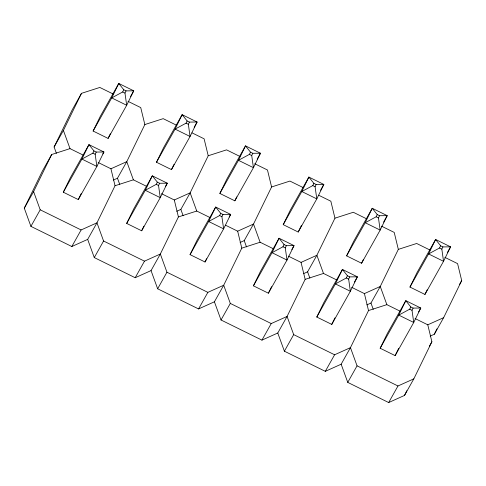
<?xml version="1.0" encoding="UTF-8"?>
<svg xmlns="http://www.w3.org/2000/svg" width="486" height="486" viewBox="0 0 486 486"><rect width="100%" height="100%" fill="white"/><g stroke="black" fill="none" stroke-linecap="round" stroke-linejoin="round"><path stroke-width="0.73" d="M98.184 162.5L110.93 168.776L115.042 185.731L96.969 222.819L87.668 239.391L71.825 246.517L30.91 226.367L24.3 208.184L42.373 171.09L51.668 154.524L70.014 148.625L83.428 155.228M56.394 153.303L54.11 147.009L72.183 109.915L81.478 93.348L99.818 87.45L113.238 94.053M24.3 208.184L33.595 191.618L51.668 154.524M54.11 147.009L63.405 130.442L81.478 93.348M63.314 192.213L70.355 177.761L88.95 144.628L103.919 151.996L96.878 166.449L78.282 199.582L63.314 192.213L81.909 159.08L88.95 144.628L93.95 150.927L96.246 152.057L103.919 151.996L102.825 153.947M93.124 131.038L100.165 116.585L118.76 83.452L133.729 90.821L126.688 105.274L108.092 138.407L93.124 131.038L111.713 97.905L118.76 83.452L123.76 89.752L126.056 90.882L133.729 90.821L130.442 96.671M96.246 152.057L95.171 154.275L96.878 166.449L81.909 159.08L92.875 153.145L93.95 150.927M126.056 90.882L124.975 93.099L126.688 105.274L111.713 97.905L122.679 91.969L123.76 89.752M78.282 199.582L81.162 193.671M108.092 138.407L110.334 133.808M127.994 101.325L140.733 107.6L144.846 124.556L126.773 161.644L117.478 178.216L113.347 180.075M126.682 223.42L133.723 208.968L152.318 175.835L167.287 183.204L160.246 197.656L141.651 230.789L126.682 223.42L145.278 190.281L152.318 175.835L157.324 182.135L159.621 183.265L167.287 183.204L165.465 186.454M156.492 162.245L163.533 147.793L182.129 114.66L197.097 122.029L190.056 136.481L171.461 169.614L156.492 162.245L175.088 129.106L182.129 114.66L187.128 120.959L189.425 122.089L197.097 122.029L194.181 127.229M159.621 183.265L158.539 185.482L160.246 197.656L145.278 190.281L156.243 184.352L157.324 182.135M189.425 122.089L188.349 124.307L190.056 136.481L175.088 129.106L186.053 123.177L187.128 120.959M141.651 230.789L143.892 226.19M171.461 169.614L174.024 164.359M161.552 193.707L174.298 199.983L178.411 216.938L160.337 254.026L151.043 270.593L135.193 277.725L94.278 257.574L87.668 239.391M192.031 132.86L204.108 138.808L208.221 155.763L190.148 192.851L180.847 209.417L176.716 211.276M190.056 254.628L197.097 240.175L215.693 207.042L230.662 214.411L223.621 228.863L205.025 261.997L190.056 254.628L208.646 221.488L215.693 207.042L220.693 213.342L222.989 214.472L230.662 214.411L229.204 217.011M219.86 193.452L226.901 179L245.497 145.867L260.466 153.236L253.425 167.688L234.829 200.821L219.86 193.452L238.456 160.313L245.497 145.867L250.503 152.167L252.799 153.297L260.466 153.236L257.185 159.08M222.989 214.472L221.908 216.689L223.621 228.863L208.646 221.488L219.611 215.559L220.693 213.342M252.799 153.297L251.718 155.514L253.425 167.688L238.456 160.313L249.421 154.384L250.503 152.167M205.025 261.997L206.623 258.71M234.829 200.821L236.755 196.879M225.595 225.243L237.666 231.184L241.779 248.146L223.706 285.233L214.411 301.8L198.561 308.932L157.646 288.781L151.043 270.593M254.731 163.733L267.476 170.009L271.589 186.97L253.516 224.058L244.221 240.625L240.084 242.484M253.425 285.829L260.466 271.382L279.061 238.243L294.03 245.618L286.989 260.071L268.394 293.204L253.425 285.829L272.02 252.696L279.061 238.243L284.061 244.549L286.357 245.679L294.03 245.618L291.843 249.518M283.235 224.654L290.276 210.207L308.871 177.068L323.84 184.443L316.799 198.895L298.204 232.029L283.235 224.654L301.824 191.52L308.871 177.068L313.871 183.374L316.167 184.504L323.84 184.443L320.553 190.287M286.357 245.679L285.282 247.896L286.989 260.071L272.02 252.696L282.986 246.767L284.061 244.549M316.167 184.504L315.086 186.721L316.799 198.895L301.824 191.52L312.79 185.591L313.871 183.374M268.394 293.204L271.595 286.637M298.204 232.029L301.405 225.461M288.295 256.116L301.041 262.391L305.153 279.353L287.08 316.441L277.779 333.007L261.936 340.133L221.021 319.988L214.411 301.8M318.773 195.275L330.845 201.216L334.957 218.171L316.884 255.265L307.589 271.832L303.458 273.691M316.793 317.036L323.834 302.59L342.43 269.451L357.398 276.826L350.357 291.272L331.762 324.411L316.793 317.036L335.389 283.903L342.43 269.451L347.435 275.756L349.732 276.886L357.398 276.826L354.482 282.02M346.603 255.861L353.644 241.414L372.24 208.275L387.208 215.65L380.167 230.097L361.572 263.236L346.603 255.861L365.199 222.728L372.24 208.275L377.239 214.581L379.536 215.711L387.208 215.65L383.563 222.145M349.732 276.886L348.65 279.104L350.357 291.272L335.389 283.903L346.354 277.974L347.435 275.756M379.536 215.711L378.46 217.928L380.167 230.097L365.199 222.728L376.164 216.792L377.239 214.581M331.762 324.411L334.963 317.844M361.572 263.236L363.492 259.293M351.664 287.323L364.409 293.599L368.522 310.554L350.449 347.648L341.154 364.214L325.304 371.34L284.389 351.196L277.779 333.007M381.474 226.148L394.219 232.423L398.332 249.379L380.259 286.473L370.958 303.039L366.827 304.898M380.167 348.243L387.208 333.791L405.804 300.658L420.773 308.033L413.732 322.479L395.136 355.618L380.167 348.243L398.757 315.11L405.804 300.658L410.804 306.964L413.1 308.094L420.773 308.033L418.586 311.927M409.971 287.068L417.012 272.616L435.608 239.483L450.577 246.852L443.536 261.304L424.94 294.443L409.971 287.068L428.567 253.935L435.608 239.483L440.614 245.788L442.91 246.918L450.577 246.852L447.296 252.702M413.1 308.094L412.019 310.305L413.732 322.479L398.757 315.11L409.722 309.175L410.804 306.964M442.91 246.918L441.829 249.13L443.536 261.304L428.567 253.935L439.532 248L440.614 245.788M395.136 355.618L398.654 348.389M424.94 294.443L427.182 289.844M341.154 364.214L347.757 382.397L388.672 402.548L404.522 395.422L406.825 390.701M430.195 336.105L434.332 334.247L436.957 328.852M404.522 395.422L413.817 378.855L431.89 341.761L427.777 324.806L415.038 318.53M434.332 334.247L443.627 317.68L461.7 280.586L457.587 263.631L444.842 257.355M30.91 226.367L40.204 209.8L33.595 191.618M71.825 246.517L81.119 229.951L96.969 222.819L103.573 241.007L144.488 261.158L160.337 254.026L166.947 272.215L207.862 292.359L223.706 285.233L230.315 303.422L271.231 323.567L287.08 316.441L293.684 334.623L334.599 354.774L350.449 347.648L357.058 365.83L397.973 385.981L413.817 378.855M94.278 257.574L103.573 241.007M135.193 277.725L144.488 261.158M157.646 288.781L166.947 272.215M198.561 308.932L207.862 292.359M221.021 319.988L230.315 303.422M261.936 340.133L271.231 323.567M284.389 351.196L293.684 334.623M325.304 371.34L334.599 354.774M347.757 382.397L357.058 365.83M388.672 402.548L397.973 385.981M459.556 284.413L461.7 280.586M429.387 346.22L431.89 341.761M110.93 168.776L126.773 161.644L133.383 179.832L146.796 186.436M174.298 199.983L190.148 192.851L196.751 211.039L210.171 217.643M237.666 231.184L253.516 224.058L260.125 242.247L273.539 248.85M301.041 262.391L316.884 255.265L323.494 273.448L336.907 280.058M364.409 293.599L380.259 286.473L386.862 304.655L400.282 311.265M427.777 324.806L443.627 317.68M144.846 124.556L163.193 118.657L176.606 125.26M115.042 185.731L133.383 179.832M208.221 155.763L226.561 149.864L239.975 156.468M178.411 216.938L196.751 211.039M271.589 186.97L289.929 181.071L303.349 187.675M241.779 248.146L260.125 242.247M334.957 218.171L353.304 212.273L366.717 218.882M305.153 279.353L323.494 273.448M398.332 249.379L416.672 243.48L430.086 250.09M368.522 310.554L386.862 304.655M122.679 91.969L124.975 93.099M186.053 123.177L188.349 124.307M249.421 154.384L251.718 155.514M312.79 185.591L315.086 186.721M376.164 216.792L378.46 217.928M439.532 248L441.829 249.13M92.875 153.145L95.171 154.275M156.243 184.352L158.539 185.482M219.611 215.559L221.908 216.689M282.986 246.767L285.282 247.896M346.354 277.974L348.65 279.104M409.722 309.175L412.019 310.305M40.204 209.8L81.119 229.951M370.958 303.039L373.248 309.333M307.589 271.832L309.874 278.126M244.221 240.625L246.505 246.918M180.847 209.417L183.137 215.717M117.478 178.216L119.763 184.51M63.405 130.442L70.014 148.625"/></g></svg>
